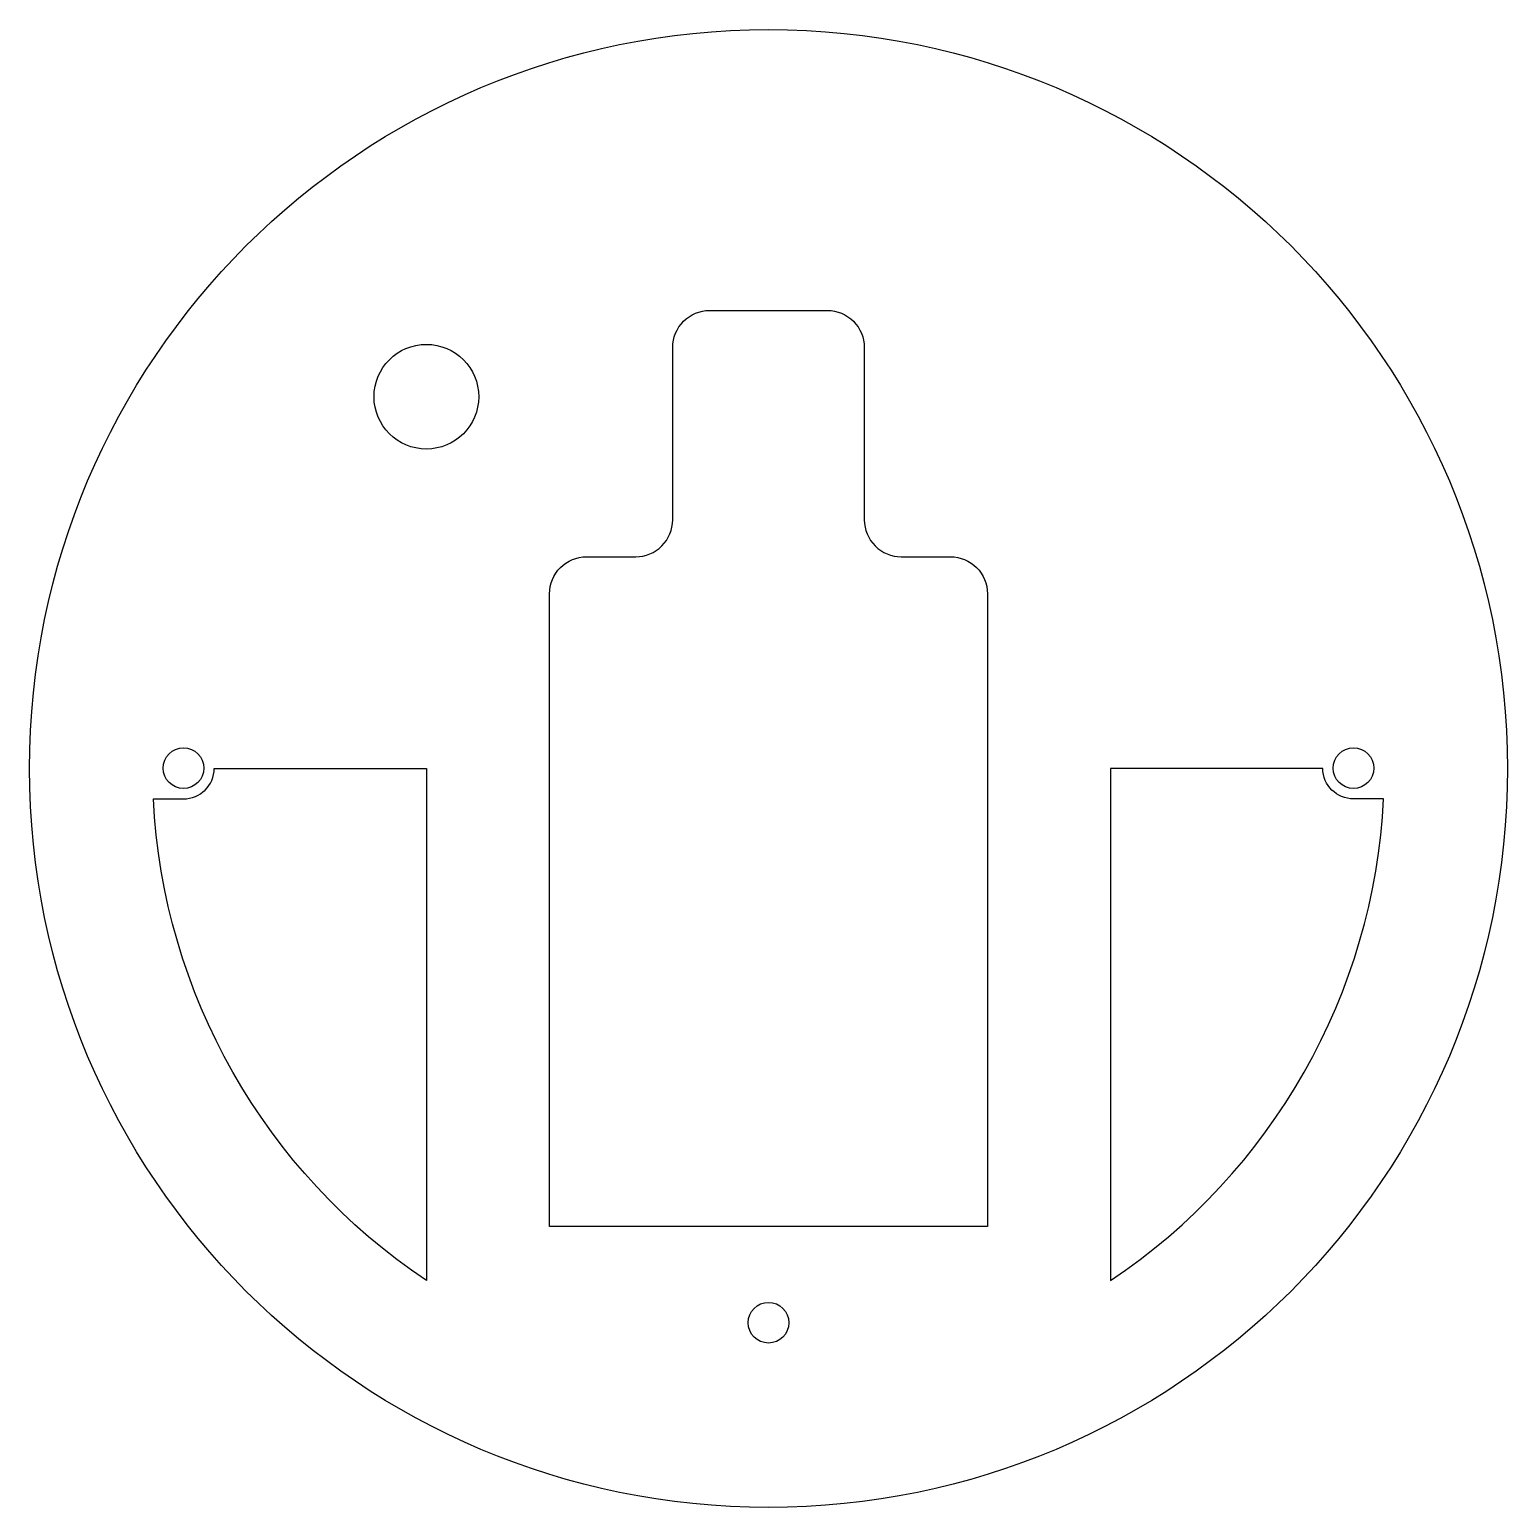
# Model space of a CAD drawing. Header units: millimetres. Extents: x -60 to 60, y -60 to 60.
import ezdxf

# ---------------------------------------------------------------- set-up
doc = ezdxf.new("R2010")
doc.units = ezdxf.units.MM
doc.layers.get('0').update_dxf_attribs({"linetype": 'CONTINUOUS'})

msp = doc.modelspace()

# ---------------------------------------------------------------- linework, layer by layer
for points in [[(7.78, 20.19, 0.414214), (10.78, 17.19), (14.78, 17.19, -0.414214), (17.78, 14.19), (17.78, -37.2), (-17.78, -37.2), (-17.78, 14.19, -0.414214), (-14.78, 17.19), (-10.78, 17.19, 0.414214), (-7.78, 20.19), (-7.78, 34.19, -0.414214), (-4.78, 37.19), (4.78, 37.19, -0.414214), (7.78, 34.19)], [(-45, 0), (-27.78, 0), (-27.78, -41.57, -0.237391), (-49.94, -2.47), (-47.5, -2.47, 0.41062)], [(27.78, -41.57, 0.237391), (49.94, -2.47), (47.5, -2.47, -0.41062), (45, 0), (27.78, 0)]]:
    msp.add_lwpolyline(points, format="xyb", close=True)
for centre, radius in [((0, 0), 60), ((-27.78, 30.19), 4.25), ((-47.5, 0.03), 1.65), ((47.5, 0.03), 1.65), ((0, -45), 1.65)]:
    msp.add_circle(centre, radius)

doc.saveas('drawing.dxf')
